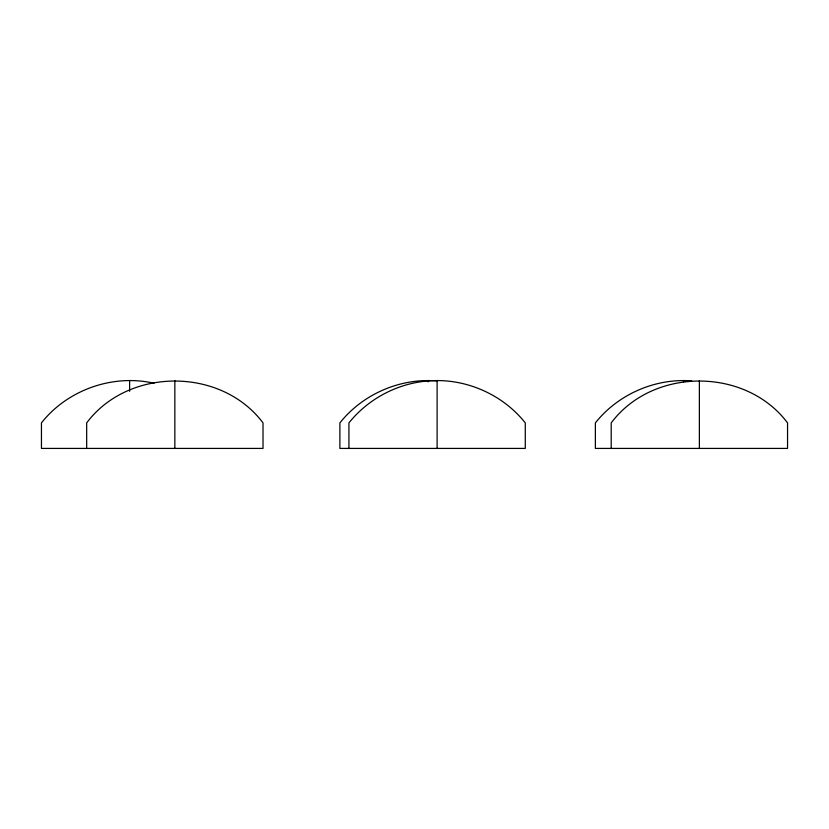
<?xml version="1.0" encoding="UTF-8"?>
<svg xmlns="http://www.w3.org/2000/svg" width="829" height="829" viewBox="0 0 829 829"><rect width="100%" height="100%" fill="white"/><g stroke="black" fill="none" stroke-linecap="round" stroke-linejoin="round"><path stroke-width="1.24" d="M428.925 380.884C397.961 383.06 368.304 398.635 348.936 422.894L348.936 448.416M154.007 383.247C112.951 373.817 67.522 389.775 41.45 422.894L41.45 448.416L263.021 448.416L263.021 422.894C221.208 367.102 128.474 367.102 86.672 422.894L86.672 448.416M436.209 380.884C399.765 378.055 362.615 394.262 339.89 422.894L339.89 448.416L525.285 448.416L525.285 422.894C502.571 394.252 465.401 378.055 428.966 380.884M691.728 380.884C655.273 378.045 618.102 394.252 595.377 422.894L595.377 448.416L787.55 448.416L787.55 422.894C745.748 367.102 653.003 367.102 611.201 422.894L611.201 448.416M699.375 380.584L699.375 448.416M683.552 380.584L683.552 381.931M437.111 380.584L437.111 448.416M428.065 380.584L428.065 381.931M174.846 380.584L174.846 448.416M129.625 380.584L129.625 391.319"/></g></svg>
